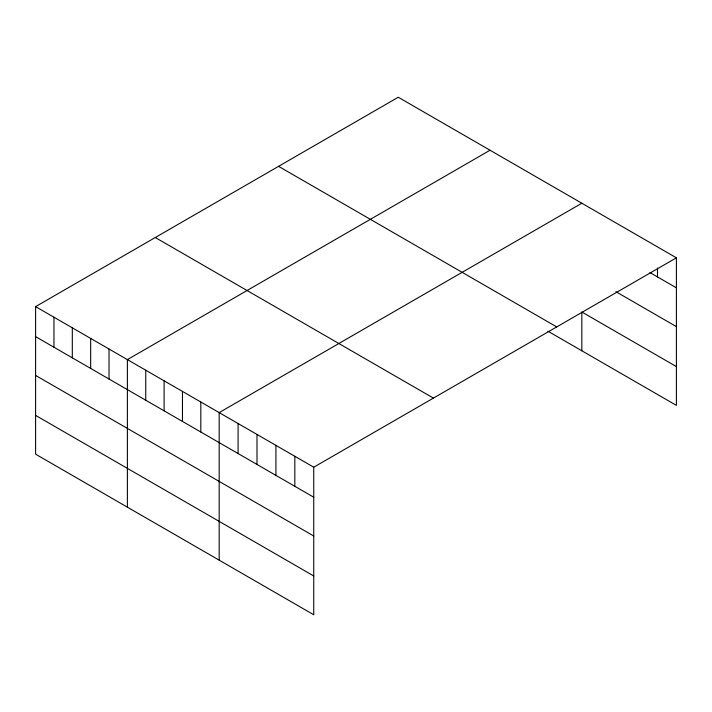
<?xml version="1.0" encoding="UTF-8"?>
<svg xmlns="http://www.w3.org/2000/svg" width="712" height="712" viewBox="0 0 712 712"><rect width="100%" height="100%" fill="white"/><g stroke="black" fill="none" stroke-linecap="round" stroke-linejoin="round"><path stroke-width="1.07" d="M35.6 306.623L313.743 467.206L313.743 614.759L35.6 454.176L35.6 306.623L398.257 97.241L676.4 257.824L676.4 405.377L547.875 331.169M490.043 150.232L127.386 359.613L127.386 507.167M581.829 203.232L219.171 412.604L219.171 560.157M313.743 467.206L676.4 257.824M649.923 272.554L676.4 287.835M615.88 291.68L676.4 326.63M676.4 366.591L581.829 311.99L581.829 350.776M278.579 166.341L556.722 326.924M155.278 237.523L433.421 398.106M35.6 336.634L313.743 497.216M35.6 375.42L313.743 536.003M35.6 415.381L313.743 575.972M657.487 268.023L657.487 276.915M294.83 456.285L294.83 486.296M275.918 445.365L275.918 475.376M256.996 434.445L256.996 464.455M238.084 423.524L238.084 453.535M200.82 402.004L200.82 432.015M182.459 391.413L182.459 421.424M164.098 380.813L164.098 410.824M145.746 370.213L145.746 400.224M109.025 349.013L109.025 379.024M90.673 338.414L90.673 368.424M72.312 327.823L72.312 357.833M53.961 317.223L53.961 347.233"/></g></svg>
